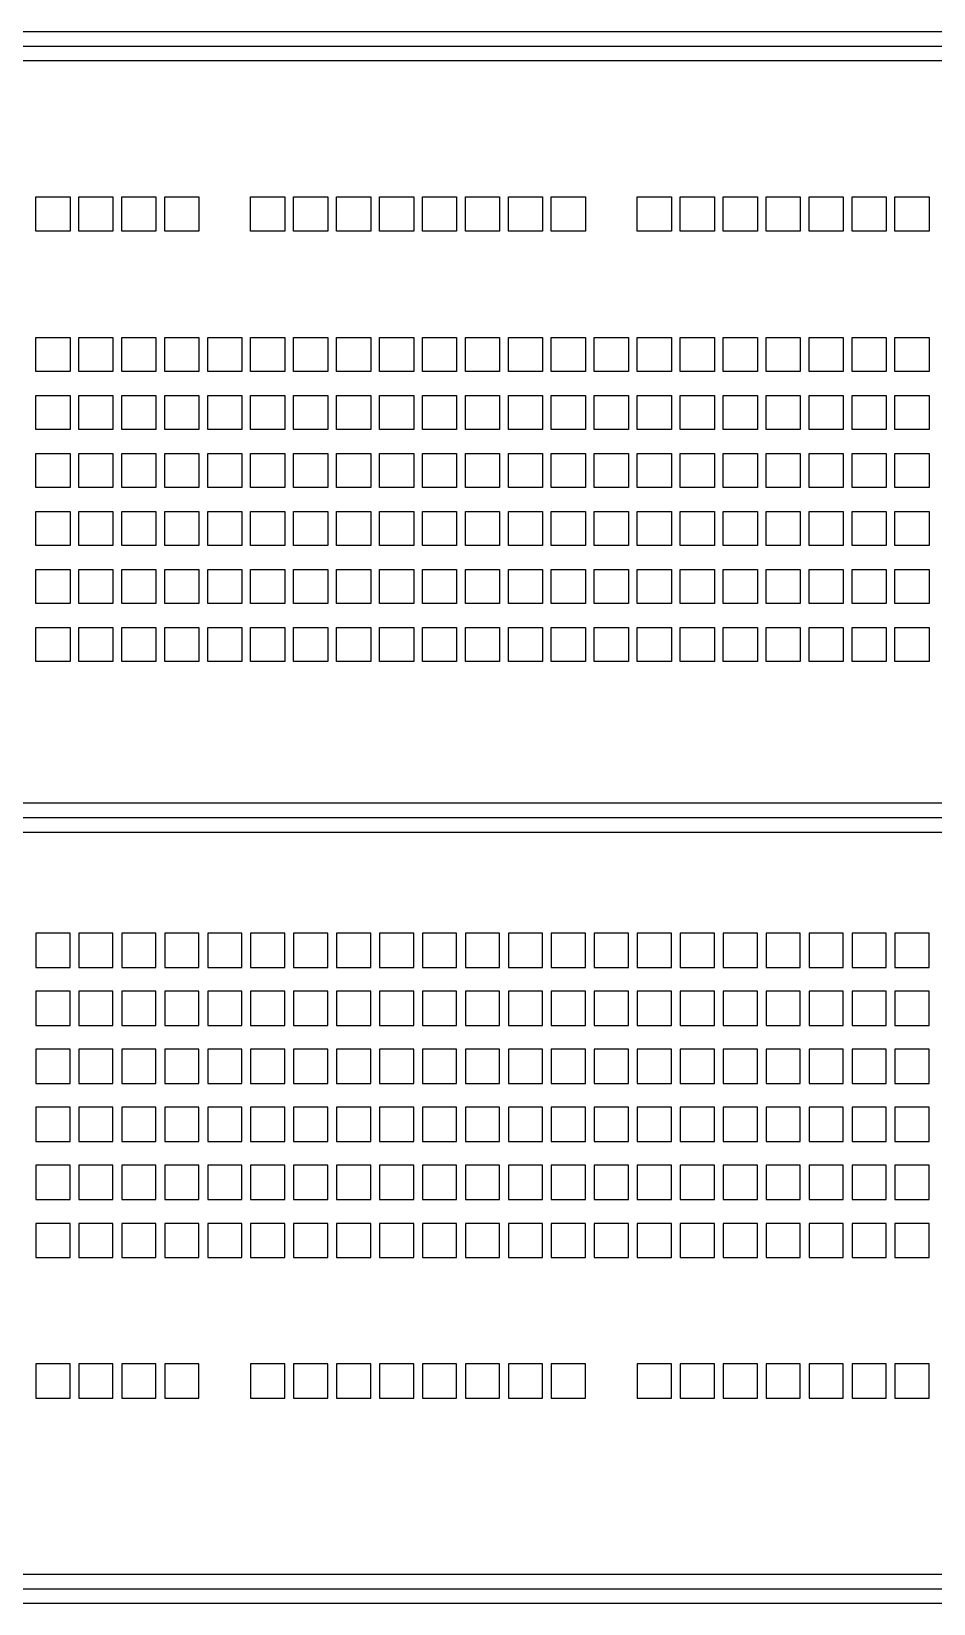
# Model space of a CAD drawing. Header units: millimetres. Extents: x 1729 to 7209, y 940 to 3564.
# Drawn here: x 2742.6 to 2773.6, y 2214.5 to 2268.5 of the extents above; entities that cross this region are included whole.
import ezdxf

# ---------------------------------------------------------------- set-up
doc = ezdxf.new("R2010")
doc.units = ezdxf.units.MM

# ---------------------------------------------------------------- blocks, each defined once
blk = doc.blocks.new('protobord16.5x5.4')
for p, q in [((2061.194, 2579.39), (2224.197, 2579.39)), ((2060.694, 2578.89), (2224.697, 2578.89)), ((2061.194, 2578.39), (2224.197, 2578.39))]:
    blk.add_line(p, q)
for points in [[(2060.194, 2605.889), (2225.197, 2605.889), (2225.197, 2551.89), (2060.194, 2551.89)], [(2060.694, 2605.389), (2224.697, 2605.389), (2224.697, 2552.39), (2060.694, 2552.39)], [(2130.773, 2600.206), (2131.946, 2600.206), (2131.946, 2599.033), (2130.773, 2599.033)], [(2132.248, 2600.206), (2133.42, 2600.206), (2133.42, 2599.033), (2132.248, 2599.033)], [(2133.722, 2600.206), (2134.895, 2600.206), (2134.895, 2599.033), (2133.722, 2599.033)], [(2135.197, 2600.206), (2136.369, 2600.206), (2136.369, 2599.033), (2135.197, 2599.033)], [(2138.145, 2600.206), (2139.318, 2600.206), (2139.318, 2599.033), (2138.145, 2599.033)], [(2139.62, 2600.206), (2140.793, 2600.206), (2140.793, 2599.033), (2139.62, 2599.033)], [(2141.094, 2600.206), (2142.267, 2600.206), (2142.267, 2599.033), (2141.094, 2599.033)], [(2142.569, 2600.206), (2143.741, 2600.206), (2143.741, 2599.033), (2142.569, 2599.033)], [(2144.043, 2600.206), (2145.216, 2600.206), (2145.216, 2599.033), (2144.043, 2599.033)], [(2145.518, 2600.206), (2146.69, 2600.206), (2146.69, 2599.033), (2145.518, 2599.033)], [(2146.992, 2600.206), (2148.165, 2600.206), (2148.165, 2599.033), (2146.992, 2599.033)], [(2148.466, 2600.206), (2149.639, 2600.206), (2149.639, 2599.033), (2148.466, 2599.033)], [(2151.415, 2600.206), (2152.588, 2600.206), (2152.588, 2599.033), (2151.415, 2599.033)], [(2152.89, 2600.206), (2154.062, 2600.206), (2154.062, 2599.033), (2152.89, 2599.033)], [(2154.364, 2600.206), (2155.537, 2600.206), (2155.537, 2599.033), (2154.364, 2599.033)], [(2155.839, 2600.206), (2157.011, 2600.206), (2157.011, 2599.033), (2155.839, 2599.033)], [(2157.313, 2600.206), (2158.486, 2600.206), (2158.486, 2599.033), (2157.313, 2599.033)], [(2158.787, 2600.206), (2159.96, 2600.206), (2159.96, 2599.033), (2158.787, 2599.033)], [(2160.262, 2600.206), (2161.434, 2600.206), (2161.434, 2599.033), (2160.262, 2599.033)], [(2130.773, 2595.378), (2131.946, 2595.378), (2131.946, 2594.205), (2130.773, 2594.205)], [(2132.248, 2595.378), (2133.42, 2595.378), (2133.42, 2594.205), (2132.248, 2594.205)], [(2133.722, 2595.378), (2134.895, 2595.378), (2134.895, 2594.205), (2133.722, 2594.205)], [(2135.197, 2595.378), (2136.369, 2595.378), (2136.369, 2594.205), (2135.197, 2594.205)], [(2136.671, 2595.378), (2137.844, 2595.378), (2137.844, 2594.205), (2136.671, 2594.205)], [(2138.145, 2595.378), (2139.318, 2595.378), (2139.318, 2594.205), (2138.145, 2594.205)], [(2139.62, 2595.378), (2140.793, 2595.378), (2140.793, 2594.205), (2139.62, 2594.205)], [(2141.094, 2595.378), (2142.267, 2595.378), (2142.267, 2594.205), (2141.094, 2594.205)], [(2142.569, 2595.378), (2143.741, 2595.378), (2143.741, 2594.205), (2142.569, 2594.205)], [(2144.043, 2595.378), (2145.216, 2595.378), (2145.216, 2594.205), (2144.043, 2594.205)], [(2145.518, 2595.378), (2146.69, 2595.378), (2146.69, 2594.205), (2145.518, 2594.205)], [(2146.992, 2595.378), (2148.165, 2595.378), (2148.165, 2594.205), (2146.992, 2594.205)], [(2148.466, 2595.378), (2149.639, 2595.378), (2149.639, 2594.205), (2148.466, 2594.205)], [(2149.941, 2595.378), (2151.113, 2595.378), (2151.113, 2594.205), (2149.941, 2594.205)], [(2151.415, 2595.378), (2152.588, 2595.378), (2152.588, 2594.205), (2151.415, 2594.205)], [(2152.89, 2595.378), (2154.062, 2595.378), (2154.062, 2594.205), (2152.89, 2594.205)], [(2154.364, 2595.378), (2155.537, 2595.378), (2155.537, 2594.205), (2154.364, 2594.205)], [(2155.839, 2595.378), (2157.011, 2595.378), (2157.011, 2594.205), (2155.839, 2594.205)], [(2157.313, 2595.378), (2158.486, 2595.378), (2158.486, 2594.205), (2157.313, 2594.205)], [(2158.787, 2595.378), (2159.96, 2595.378), (2159.96, 2594.205), (2158.787, 2594.205)], [(2160.262, 2595.378), (2161.434, 2595.378), (2161.434, 2594.205), (2160.262, 2594.205)], [(2130.773, 2593.385), (2131.946, 2593.385), (2131.946, 2592.213), (2130.773, 2592.213)], [(2132.248, 2593.385), (2133.42, 2593.385), (2133.42, 2592.213), (2132.248, 2592.213)], [(2133.722, 2593.385), (2134.895, 2593.385), (2134.895, 2592.213), (2133.722, 2592.213)], [(2135.197, 2593.385), (2136.369, 2593.385), (2136.369, 2592.213), (2135.197, 2592.213)], [(2136.671, 2593.385), (2137.844, 2593.385), (2137.844, 2592.213), (2136.671, 2592.213)], [(2138.145, 2593.385), (2139.318, 2593.385), (2139.318, 2592.213), (2138.145, 2592.213)], [(2139.62, 2593.385), (2140.793, 2593.385), (2140.793, 2592.213), (2139.62, 2592.213)], [(2141.094, 2593.385), (2142.267, 2593.385), (2142.267, 2592.213), (2141.094, 2592.213)], [(2142.569, 2593.385), (2143.741, 2593.385), (2143.741, 2592.213), (2142.569, 2592.213)], [(2144.043, 2593.385), (2145.216, 2593.385), (2145.216, 2592.213), (2144.043, 2592.213)], [(2145.518, 2593.385), (2146.69, 2593.385), (2146.69, 2592.213), (2145.518, 2592.213)], [(2146.992, 2593.385), (2148.165, 2593.385), (2148.165, 2592.213), (2146.992, 2592.213)], [(2148.466, 2593.385), (2149.639, 2593.385), (2149.639, 2592.213), (2148.466, 2592.213)], [(2149.941, 2593.385), (2151.113, 2593.385), (2151.113, 2592.213), (2149.941, 2592.213)], [(2151.415, 2593.385), (2152.588, 2593.385), (2152.588, 2592.213), (2151.415, 2592.213)], [(2152.89, 2593.385), (2154.062, 2593.385), (2154.062, 2592.213), (2152.89, 2592.213)], [(2154.364, 2593.385), (2155.537, 2593.385), (2155.537, 2592.213), (2154.364, 2592.213)], [(2155.839, 2593.385), (2157.011, 2593.385), (2157.011, 2592.213), (2155.839, 2592.213)], [(2157.313, 2593.385), (2158.486, 2593.385), (2158.486, 2592.213), (2157.313, 2592.213)], [(2158.787, 2593.385), (2159.96, 2593.385), (2159.96, 2592.213), (2158.787, 2592.213)], [(2160.262, 2593.385), (2161.434, 2593.385), (2161.434, 2592.213), (2160.262, 2592.213)], [(2130.773, 2591.393), (2131.946, 2591.393), (2131.946, 2590.22), (2130.773, 2590.22)], [(2132.248, 2591.393), (2133.42, 2591.393), (2133.42, 2590.22), (2132.248, 2590.22)], [(2133.722, 2591.393), (2134.895, 2591.393), (2134.895, 2590.22), (2133.722, 2590.22)], [(2135.197, 2591.393), (2136.369, 2591.393), (2136.369, 2590.22), (2135.197, 2590.22)], [(2136.671, 2591.393), (2137.844, 2591.393), (2137.844, 2590.22), (2136.671, 2590.22)], [(2138.145, 2591.393), (2139.318, 2591.393), (2139.318, 2590.22), (2138.145, 2590.22)], [(2139.62, 2591.393), (2140.793, 2591.393), (2140.793, 2590.22), (2139.62, 2590.22)], [(2141.094, 2591.393), (2142.267, 2591.393), (2142.267, 2590.22), (2141.094, 2590.22)], [(2142.569, 2591.393), (2143.741, 2591.393), (2143.741, 2590.22), (2142.569, 2590.22)], [(2144.043, 2591.393), (2145.216, 2591.393), (2145.216, 2590.22), (2144.043, 2590.22)], [(2145.518, 2591.393), (2146.69, 2591.393), (2146.69, 2590.22), (2145.518, 2590.22)], [(2146.992, 2591.393), (2148.165, 2591.393), (2148.165, 2590.22), (2146.992, 2590.22)], [(2148.466, 2591.393), (2149.639, 2591.393), (2149.639, 2590.22), (2148.466, 2590.22)], [(2149.941, 2591.393), (2151.113, 2591.393), (2151.113, 2590.22), (2149.941, 2590.22)], [(2151.415, 2591.393), (2152.588, 2591.393), (2152.588, 2590.22), (2151.415, 2590.22)], [(2152.89, 2591.393), (2154.062, 2591.393), (2154.062, 2590.22), (2152.89, 2590.22)], [(2154.364, 2591.393), (2155.537, 2591.393), (2155.537, 2590.22), (2154.364, 2590.22)], [(2155.839, 2591.393), (2157.011, 2591.393), (2157.011, 2590.22), (2155.839, 2590.22)], [(2157.313, 2591.393), (2158.486, 2591.393), (2158.486, 2590.22), (2157.313, 2590.22)], [(2158.787, 2591.393), (2159.96, 2591.393), (2159.96, 2590.22), (2158.787, 2590.22)], [(2160.262, 2591.393), (2161.434, 2591.393), (2161.434, 2590.22), (2160.262, 2590.22)], [(2130.773, 2589.4), (2131.946, 2589.4), (2131.946, 2588.228), (2130.773, 2588.228)], [(2132.248, 2589.4), (2133.42, 2589.4), (2133.42, 2588.228), (2132.248, 2588.228)], [(2133.722, 2589.4), (2134.895, 2589.4), (2134.895, 2588.228), (2133.722, 2588.228)], [(2135.197, 2589.4), (2136.369, 2589.4), (2136.369, 2588.228), (2135.197, 2588.228)], [(2136.671, 2589.4), (2137.844, 2589.4), (2137.844, 2588.228), (2136.671, 2588.228)], [(2138.145, 2589.4), (2139.318, 2589.4), (2139.318, 2588.228), (2138.145, 2588.228)], [(2139.62, 2589.4), (2140.793, 2589.4), (2140.793, 2588.228), (2139.62, 2588.228)], [(2141.094, 2589.4), (2142.267, 2589.4), (2142.267, 2588.228), (2141.094, 2588.228)], [(2142.569, 2589.4), (2143.741, 2589.4), (2143.741, 2588.228), (2142.569, 2588.228)], [(2144.043, 2589.4), (2145.216, 2589.4), (2145.216, 2588.228), (2144.043, 2588.228)], [(2145.518, 2589.4), (2146.69, 2589.4), (2146.69, 2588.228), (2145.518, 2588.228)], [(2146.992, 2589.4), (2148.165, 2589.4), (2148.165, 2588.228), (2146.992, 2588.228)], [(2148.466, 2589.4), (2149.639, 2589.4), (2149.639, 2588.228), (2148.466, 2588.228)], [(2149.941, 2589.4), (2151.113, 2589.4), (2151.113, 2588.228), (2149.941, 2588.228)], [(2151.415, 2589.4), (2152.588, 2589.4), (2152.588, 2588.228), (2151.415, 2588.228)], [(2152.89, 2589.4), (2154.062, 2589.4), (2154.062, 2588.228), (2152.89, 2588.228)], [(2154.364, 2589.4), (2155.537, 2589.4), (2155.537, 2588.228), (2154.364, 2588.228)], [(2155.839, 2589.4), (2157.011, 2589.4), (2157.011, 2588.228), (2155.839, 2588.228)], [(2157.313, 2589.4), (2158.486, 2589.4), (2158.486, 2588.228), (2157.313, 2588.228)], [(2158.787, 2589.4), (2159.96, 2589.4), (2159.96, 2588.228), (2158.787, 2588.228)], [(2160.262, 2589.4), (2161.434, 2589.4), (2161.434, 2588.228), (2160.262, 2588.228)], [(2130.773, 2587.408), (2131.946, 2587.408), (2131.946, 2586.235), (2130.773, 2586.235)], [(2132.248, 2587.408), (2133.42, 2587.408), (2133.42, 2586.235), (2132.248, 2586.235)], [(2133.722, 2587.408), (2134.895, 2587.408), (2134.895, 2586.235), (2133.722, 2586.235)], [(2135.197, 2587.408), (2136.369, 2587.408), (2136.369, 2586.235), (2135.197, 2586.235)], [(2136.671, 2587.408), (2137.844, 2587.408), (2137.844, 2586.235), (2136.671, 2586.235)], [(2138.145, 2587.408), (2139.318, 2587.408), (2139.318, 2586.235), (2138.145, 2586.235)], [(2139.62, 2587.408), (2140.793, 2587.408), (2140.793, 2586.235), (2139.62, 2586.235)], [(2141.094, 2587.408), (2142.267, 2587.408), (2142.267, 2586.235), (2141.094, 2586.235)], [(2142.569, 2587.408), (2143.741, 2587.408), (2143.741, 2586.235), (2142.569, 2586.235)], [(2144.043, 2587.408), (2145.216, 2587.408), (2145.216, 2586.235), (2144.043, 2586.235)], [(2145.518, 2587.408), (2146.69, 2587.408), (2146.69, 2586.235), (2145.518, 2586.235)], [(2146.992, 2587.408), (2148.165, 2587.408), (2148.165, 2586.235), (2146.992, 2586.235)], [(2148.466, 2587.408), (2149.639, 2587.408), (2149.639, 2586.235), (2148.466, 2586.235)], [(2149.941, 2587.408), (2151.113, 2587.408), (2151.113, 2586.235), (2149.941, 2586.235)], [(2151.415, 2587.408), (2152.588, 2587.408), (2152.588, 2586.235), (2151.415, 2586.235)], [(2152.89, 2587.408), (2154.062, 2587.408), (2154.062, 2586.235), (2152.89, 2586.235)], [(2154.364, 2587.408), (2155.537, 2587.408), (2155.537, 2586.235), (2154.364, 2586.235)], [(2155.839, 2587.408), (2157.011, 2587.408), (2157.011, 2586.235), (2155.839, 2586.235)], [(2157.313, 2587.408), (2158.486, 2587.408), (2158.486, 2586.235), (2157.313, 2586.235)], [(2158.787, 2587.408), (2159.96, 2587.408), (2159.96, 2586.235), (2158.787, 2586.235)], [(2160.262, 2587.408), (2161.434, 2587.408), (2161.434, 2586.235), (2160.262, 2586.235)], [(2130.773, 2585.415), (2131.946, 2585.415), (2131.946, 2584.243), (2130.773, 2584.243)], [(2132.248, 2585.415), (2133.42, 2585.415), (2133.42, 2584.243), (2132.248, 2584.243)], [(2133.722, 2585.415), (2134.895, 2585.415), (2134.895, 2584.243), (2133.722, 2584.243)], [(2135.197, 2585.415), (2136.369, 2585.415), (2136.369, 2584.243), (2135.197, 2584.243)], [(2136.671, 2585.415), (2137.844, 2585.415), (2137.844, 2584.243), (2136.671, 2584.243)], [(2138.145, 2585.415), (2139.318, 2585.415), (2139.318, 2584.243), (2138.145, 2584.243)], [(2139.62, 2585.415), (2140.793, 2585.415), (2140.793, 2584.243), (2139.62, 2584.243)], [(2141.094, 2585.415), (2142.267, 2585.415), (2142.267, 2584.243), (2141.094, 2584.243)], [(2142.569, 2585.415), (2143.741, 2585.415), (2143.741, 2584.243), (2142.569, 2584.243)], [(2144.043, 2585.415), (2145.216, 2585.415), (2145.216, 2584.243), (2144.043, 2584.243)], [(2145.518, 2585.415), (2146.69, 2585.415), (2146.69, 2584.243), (2145.518, 2584.243)], [(2146.992, 2585.415), (2148.165, 2585.415), (2148.165, 2584.243), (2146.992, 2584.243)], [(2148.466, 2585.415), (2149.639, 2585.415), (2149.639, 2584.243), (2148.466, 2584.243)], [(2149.941, 2585.415), (2151.113, 2585.415), (2151.113, 2584.243), (2149.941, 2584.243)], [(2151.415, 2585.415), (2152.588, 2585.415), (2152.588, 2584.243), (2151.415, 2584.243)], [(2152.89, 2585.415), (2154.062, 2585.415), (2154.062, 2584.243), (2152.89, 2584.243)], [(2154.364, 2585.415), (2155.537, 2585.415), (2155.537, 2584.243), (2154.364, 2584.243)], [(2155.839, 2585.415), (2157.011, 2585.415), (2157.011, 2584.243), (2155.839, 2584.243)], [(2157.313, 2585.415), (2158.486, 2585.415), (2158.486, 2584.243), (2157.313, 2584.243)], [(2158.787, 2585.415), (2159.96, 2585.415), (2159.96, 2584.243), (2158.787, 2584.243)], [(2160.262, 2585.415), (2161.434, 2585.415), (2161.434, 2584.243), (2160.262, 2584.243)], [(2130.773, 2573.74), (2131.946, 2573.74), (2131.946, 2574.913), (2130.773, 2574.913)], [(2132.248, 2573.74), (2133.42, 2573.74), (2133.42, 2574.913), (2132.248, 2574.913)], [(2133.722, 2573.74), (2134.895, 2573.74), (2134.895, 2574.913), (2133.722, 2574.913)], [(2135.197, 2573.74), (2136.369, 2573.74), (2136.369, 2574.913), (2135.197, 2574.913)], [(2136.671, 2573.74), (2137.844, 2573.74), (2137.844, 2574.913), (2136.671, 2574.913)], [(2138.145, 2573.74), (2139.318, 2573.74), (2139.318, 2574.913), (2138.145, 2574.913)], [(2139.62, 2573.74), (2140.793, 2573.74), (2140.793, 2574.913), (2139.62, 2574.913)], [(2141.094, 2573.74), (2142.267, 2573.74), (2142.267, 2574.913), (2141.094, 2574.913)], [(2142.569, 2573.74), (2143.741, 2573.74), (2143.741, 2574.913), (2142.569, 2574.913)], [(2144.043, 2573.74), (2145.216, 2573.74), (2145.216, 2574.913), (2144.043, 2574.913)], [(2145.518, 2573.74), (2146.69, 2573.74), (2146.69, 2574.913), (2145.518, 2574.913)], [(2146.992, 2573.74), (2148.165, 2573.74), (2148.165, 2574.913), (2146.992, 2574.913)], [(2148.466, 2573.74), (2149.639, 2573.74), (2149.639, 2574.913), (2148.466, 2574.913)], [(2149.941, 2573.74), (2151.113, 2573.74), (2151.113, 2574.913), (2149.941, 2574.913)], [(2151.415, 2573.74), (2152.588, 2573.74), (2152.588, 2574.913), (2151.415, 2574.913)], [(2152.89, 2573.74), (2154.062, 2573.74), (2154.062, 2574.913), (2152.89, 2574.913)], [(2154.364, 2573.74), (2155.537, 2573.74), (2155.537, 2574.913), (2154.364, 2574.913)], [(2155.839, 2573.74), (2157.011, 2573.74), (2157.011, 2574.913), (2155.839, 2574.913)], [(2157.313, 2573.74), (2158.486, 2573.74), (2158.486, 2574.913), (2157.313, 2574.913)], [(2158.787, 2573.74), (2159.96, 2573.74), (2159.96, 2574.913), (2158.787, 2574.913)], [(2160.262, 2573.74), (2161.434, 2573.74), (2161.434, 2574.913), (2160.262, 2574.913)], [(2130.773, 2571.748), (2131.946, 2571.748), (2131.946, 2572.92), (2130.773, 2572.92)], [(2132.248, 2571.748), (2133.42, 2571.748), (2133.42, 2572.92), (2132.248, 2572.92)], [(2133.722, 2571.748), (2134.895, 2571.748), (2134.895, 2572.92), (2133.722, 2572.92)], [(2135.197, 2571.748), (2136.369, 2571.748), (2136.369, 2572.92), (2135.197, 2572.92)], [(2136.671, 2571.748), (2137.844, 2571.748), (2137.844, 2572.92), (2136.671, 2572.92)], [(2138.145, 2571.748), (2139.318, 2571.748), (2139.318, 2572.92), (2138.145, 2572.92)], [(2139.62, 2571.748), (2140.793, 2571.748), (2140.793, 2572.92), (2139.62, 2572.92)], [(2141.094, 2571.748), (2142.267, 2571.748), (2142.267, 2572.92), (2141.094, 2572.92)], [(2142.569, 2571.748), (2143.741, 2571.748), (2143.741, 2572.92), (2142.569, 2572.92)], [(2144.043, 2571.748), (2145.216, 2571.748), (2145.216, 2572.92), (2144.043, 2572.92)], [(2145.518, 2571.748), (2146.69, 2571.748), (2146.69, 2572.92), (2145.518, 2572.92)], [(2146.992, 2571.748), (2148.165, 2571.748), (2148.165, 2572.92), (2146.992, 2572.92)], [(2148.466, 2571.748), (2149.639, 2571.748), (2149.639, 2572.92), (2148.466, 2572.92)], [(2149.941, 2571.748), (2151.113, 2571.748), (2151.113, 2572.92), (2149.941, 2572.92)], [(2151.415, 2571.748), (2152.588, 2571.748), (2152.588, 2572.92), (2151.415, 2572.92)], [(2152.89, 2571.748), (2154.062, 2571.748), (2154.062, 2572.92), (2152.89, 2572.92)], [(2154.364, 2571.748), (2155.537, 2571.748), (2155.537, 2572.92), (2154.364, 2572.92)], [(2155.839, 2571.748), (2157.011, 2571.748), (2157.011, 2572.92), (2155.839, 2572.92)], [(2157.313, 2571.748), (2158.486, 2571.748), (2158.486, 2572.92), (2157.313, 2572.92)], [(2158.787, 2571.748), (2159.96, 2571.748), (2159.96, 2572.92), (2158.787, 2572.92)], [(2160.262, 2571.748), (2161.434, 2571.748), (2161.434, 2572.92), (2160.262, 2572.92)], [(2130.773, 2569.755), (2131.946, 2569.755), (2131.946, 2570.928), (2130.773, 2570.928)], [(2132.248, 2569.755), (2133.42, 2569.755), (2133.42, 2570.928), (2132.248, 2570.928)], [(2133.722, 2569.755), (2134.895, 2569.755), (2134.895, 2570.928), (2133.722, 2570.928)], [(2135.197, 2569.755), (2136.369, 2569.755), (2136.369, 2570.928), (2135.197, 2570.928)], [(2136.671, 2569.755), (2137.844, 2569.755), (2137.844, 2570.928), (2136.671, 2570.928)], [(2138.145, 2569.755), (2139.318, 2569.755), (2139.318, 2570.928), (2138.145, 2570.928)], [(2139.62, 2569.755), (2140.793, 2569.755), (2140.793, 2570.928), (2139.62, 2570.928)], [(2141.094, 2569.755), (2142.267, 2569.755), (2142.267, 2570.928), (2141.094, 2570.928)], [(2142.569, 2569.755), (2143.741, 2569.755), (2143.741, 2570.928), (2142.569, 2570.928)], [(2144.043, 2569.755), (2145.216, 2569.755), (2145.216, 2570.928), (2144.043, 2570.928)], [(2145.518, 2569.755), (2146.69, 2569.755), (2146.69, 2570.928), (2145.518, 2570.928)], [(2146.992, 2569.755), (2148.165, 2569.755), (2148.165, 2570.928), (2146.992, 2570.928)], [(2148.466, 2569.755), (2149.639, 2569.755), (2149.639, 2570.928), (2148.466, 2570.928)], [(2149.941, 2569.755), (2151.113, 2569.755), (2151.113, 2570.928), (2149.941, 2570.928)], [(2151.415, 2569.755), (2152.588, 2569.755), (2152.588, 2570.928), (2151.415, 2570.928)], [(2152.89, 2569.755), (2154.062, 2569.755), (2154.062, 2570.928), (2152.89, 2570.928)], [(2154.364, 2569.755), (2155.537, 2569.755), (2155.537, 2570.928), (2154.364, 2570.928)], [(2155.839, 2569.755), (2157.011, 2569.755), (2157.011, 2570.928), (2155.839, 2570.928)], [(2157.313, 2569.755), (2158.486, 2569.755), (2158.486, 2570.928), (2157.313, 2570.928)], [(2158.787, 2569.755), (2159.96, 2569.755), (2159.96, 2570.928), (2158.787, 2570.928)], [(2160.262, 2569.755), (2161.434, 2569.755), (2161.434, 2570.928), (2160.262, 2570.928)], [(2130.773, 2567.763), (2131.946, 2567.763), (2131.946, 2568.935), (2130.773, 2568.935)], [(2132.248, 2567.763), (2133.42, 2567.763), (2133.42, 2568.935), (2132.248, 2568.935)], [(2133.722, 2567.763), (2134.895, 2567.763), (2134.895, 2568.935), (2133.722, 2568.935)], [(2135.197, 2567.763), (2136.369, 2567.763), (2136.369, 2568.935), (2135.197, 2568.935)], [(2136.671, 2567.763), (2137.844, 2567.763), (2137.844, 2568.935), (2136.671, 2568.935)], [(2138.145, 2567.763), (2139.318, 2567.763), (2139.318, 2568.935), (2138.145, 2568.935)], [(2139.62, 2567.763), (2140.793, 2567.763), (2140.793, 2568.935), (2139.62, 2568.935)], [(2141.094, 2567.763), (2142.267, 2567.763), (2142.267, 2568.935), (2141.094, 2568.935)], [(2142.569, 2567.763), (2143.741, 2567.763), (2143.741, 2568.935), (2142.569, 2568.935)], [(2144.043, 2567.763), (2145.216, 2567.763), (2145.216, 2568.935), (2144.043, 2568.935)], [(2145.518, 2567.763), (2146.69, 2567.763), (2146.69, 2568.935), (2145.518, 2568.935)], [(2146.992, 2567.763), (2148.165, 2567.763), (2148.165, 2568.935), (2146.992, 2568.935)], [(2148.466, 2567.763), (2149.639, 2567.763), (2149.639, 2568.935), (2148.466, 2568.935)], [(2149.941, 2567.763), (2151.113, 2567.763), (2151.113, 2568.935), (2149.941, 2568.935)], [(2151.415, 2567.763), (2152.588, 2567.763), (2152.588, 2568.935), (2151.415, 2568.935)], [(2152.89, 2567.763), (2154.062, 2567.763), (2154.062, 2568.935), (2152.89, 2568.935)], [(2154.364, 2567.763), (2155.537, 2567.763), (2155.537, 2568.935), (2154.364, 2568.935)], [(2155.839, 2567.763), (2157.011, 2567.763), (2157.011, 2568.935), (2155.839, 2568.935)], [(2157.313, 2567.763), (2158.486, 2567.763), (2158.486, 2568.935), (2157.313, 2568.935)], [(2158.787, 2567.763), (2159.96, 2567.763), (2159.96, 2568.935), (2158.787, 2568.935)], [(2160.262, 2567.763), (2161.434, 2567.763), (2161.434, 2568.935), (2160.262, 2568.935)], [(2130.773, 2565.77), (2131.946, 2565.77), (2131.946, 2566.943), (2130.773, 2566.943)], [(2132.248, 2565.77), (2133.42, 2565.77), (2133.42, 2566.943), (2132.248, 2566.943)], [(2133.722, 2565.77), (2134.895, 2565.77), (2134.895, 2566.943), (2133.722, 2566.943)], [(2135.197, 2565.77), (2136.369, 2565.77), (2136.369, 2566.943), (2135.197, 2566.943)], [(2136.671, 2565.77), (2137.844, 2565.77), (2137.844, 2566.943), (2136.671, 2566.943)], [(2138.145, 2565.77), (2139.318, 2565.77), (2139.318, 2566.943), (2138.145, 2566.943)], [(2139.62, 2565.77), (2140.793, 2565.77), (2140.793, 2566.943), (2139.62, 2566.943)], [(2141.094, 2565.77), (2142.267, 2565.77), (2142.267, 2566.943), (2141.094, 2566.943)], [(2142.569, 2565.77), (2143.741, 2565.77), (2143.741, 2566.943), (2142.569, 2566.943)], [(2144.043, 2565.77), (2145.216, 2565.77), (2145.216, 2566.943), (2144.043, 2566.943)], [(2145.518, 2565.77), (2146.69, 2565.77), (2146.69, 2566.943), (2145.518, 2566.943)], [(2146.992, 2565.77), (2148.165, 2565.77), (2148.165, 2566.943), (2146.992, 2566.943)], [(2148.466, 2565.77), (2149.639, 2565.77), (2149.639, 2566.943), (2148.466, 2566.943)], [(2149.941, 2565.77), (2151.113, 2565.77), (2151.113, 2566.943), (2149.941, 2566.943)], [(2151.415, 2565.77), (2152.588, 2565.77), (2152.588, 2566.943), (2151.415, 2566.943)], [(2152.89, 2565.77), (2154.062, 2565.77), (2154.062, 2566.943), (2152.89, 2566.943)], [(2154.364, 2565.77), (2155.537, 2565.77), (2155.537, 2566.943), (2154.364, 2566.943)], [(2155.839, 2565.77), (2157.011, 2565.77), (2157.011, 2566.943), (2155.839, 2566.943)], [(2157.313, 2565.77), (2158.486, 2565.77), (2158.486, 2566.943), (2157.313, 2566.943)], [(2158.787, 2565.77), (2159.96, 2565.77), (2159.96, 2566.943), (2158.787, 2566.943)], [(2160.262, 2565.77), (2161.434, 2565.77), (2161.434, 2566.943), (2160.262, 2566.943)], [(2130.773, 2563.778), (2131.946, 2563.778), (2131.946, 2564.95), (2130.773, 2564.95)], [(2132.248, 2563.778), (2133.42, 2563.778), (2133.42, 2564.95), (2132.248, 2564.95)], [(2133.722, 2563.778), (2134.895, 2563.778), (2134.895, 2564.95), (2133.722, 2564.95)], [(2135.197, 2563.778), (2136.369, 2563.778), (2136.369, 2564.95), (2135.197, 2564.95)], [(2136.671, 2563.778), (2137.844, 2563.778), (2137.844, 2564.95), (2136.671, 2564.95)], [(2138.145, 2563.778), (2139.318, 2563.778), (2139.318, 2564.95), (2138.145, 2564.95)], [(2139.62, 2563.778), (2140.793, 2563.778), (2140.793, 2564.95), (2139.62, 2564.95)], [(2141.094, 2563.778), (2142.267, 2563.778), (2142.267, 2564.95), (2141.094, 2564.95)], [(2142.569, 2563.778), (2143.741, 2563.778), (2143.741, 2564.95), (2142.569, 2564.95)], [(2144.043, 2563.778), (2145.216, 2563.778), (2145.216, 2564.95), (2144.043, 2564.95)], [(2145.518, 2563.778), (2146.69, 2563.778), (2146.69, 2564.95), (2145.518, 2564.95)], [(2146.992, 2563.778), (2148.165, 2563.778), (2148.165, 2564.95), (2146.992, 2564.95)], [(2148.466, 2563.778), (2149.639, 2563.778), (2149.639, 2564.95), (2148.466, 2564.95)], [(2149.941, 2563.778), (2151.113, 2563.778), (2151.113, 2564.95), (2149.941, 2564.95)], [(2151.415, 2563.778), (2152.588, 2563.778), (2152.588, 2564.95), (2151.415, 2564.95)], [(2152.89, 2563.778), (2154.062, 2563.778), (2154.062, 2564.95), (2152.89, 2564.95)], [(2154.364, 2563.778), (2155.537, 2563.778), (2155.537, 2564.95), (2154.364, 2564.95)], [(2155.839, 2563.778), (2157.011, 2563.778), (2157.011, 2564.95), (2155.839, 2564.95)], [(2157.313, 2563.778), (2158.486, 2563.778), (2158.486, 2564.95), (2157.313, 2564.95)], [(2158.787, 2563.778), (2159.96, 2563.778), (2159.96, 2564.95), (2158.787, 2564.95)], [(2160.262, 2563.778), (2161.434, 2563.778), (2161.434, 2564.95), (2160.262, 2564.95)], [(2130.773, 2558.95), (2131.946, 2558.95), (2131.946, 2560.123), (2130.773, 2560.123)], [(2132.248, 2558.95), (2133.42, 2558.95), (2133.42, 2560.123), (2132.248, 2560.123)], [(2133.722, 2558.95), (2134.895, 2558.95), (2134.895, 2560.123), (2133.722, 2560.123)], [(2135.197, 2558.95), (2136.369, 2558.95), (2136.369, 2560.123), (2135.197, 2560.123)], [(2138.145, 2558.95), (2139.318, 2558.95), (2139.318, 2560.123), (2138.145, 2560.123)], [(2139.62, 2558.95), (2140.793, 2558.95), (2140.793, 2560.123), (2139.62, 2560.123)], [(2141.094, 2558.95), (2142.267, 2558.95), (2142.267, 2560.123), (2141.094, 2560.123)], [(2142.569, 2558.95), (2143.741, 2558.95), (2143.741, 2560.123), (2142.569, 2560.123)], [(2144.043, 2558.95), (2145.216, 2558.95), (2145.216, 2560.123), (2144.043, 2560.123)], [(2145.518, 2558.95), (2146.69, 2558.95), (2146.69, 2560.123), (2145.518, 2560.123)], [(2146.992, 2558.95), (2148.165, 2558.95), (2148.165, 2560.123), (2146.992, 2560.123)], [(2148.466, 2558.95), (2149.639, 2558.95), (2149.639, 2560.123), (2148.466, 2560.123)], [(2151.415, 2558.95), (2152.588, 2558.95), (2152.588, 2560.123), (2151.415, 2560.123)], [(2152.89, 2558.95), (2154.062, 2558.95), (2154.062, 2560.123), (2152.89, 2560.123)], [(2154.364, 2558.95), (2155.537, 2558.95), (2155.537, 2560.123), (2154.364, 2560.123)], [(2155.839, 2558.95), (2157.011, 2558.95), (2157.011, 2560.123), (2155.839, 2560.123)], [(2157.313, 2558.95), (2158.486, 2558.95), (2158.486, 2560.123), (2157.313, 2560.123)], [(2158.787, 2558.95), (2159.96, 2558.95), (2159.96, 2560.123), (2158.787, 2560.123)], [(2160.262, 2558.95), (2161.434, 2558.95), (2161.434, 2560.123), (2160.262, 2560.123)]]:
    blk.add_lwpolyline(points, close=True)
for points in [[(2061.194, 2579.39), (2061.194, 2604.889), (2224.197, 2604.889), (2224.197, 2579.39)], [(2224.197, 2578.39), (2224.197, 2552.89), (2061.194, 2552.89), (2061.194, 2578.39)]]:
    blk.add_lwpolyline(points)

msp = doc.modelspace()

# ---------------------------------------------------------------- block references
msp.add_blockref('protobord16.5x5.4', (612.027, -337.35))

doc.saveas('drawing.dxf')
